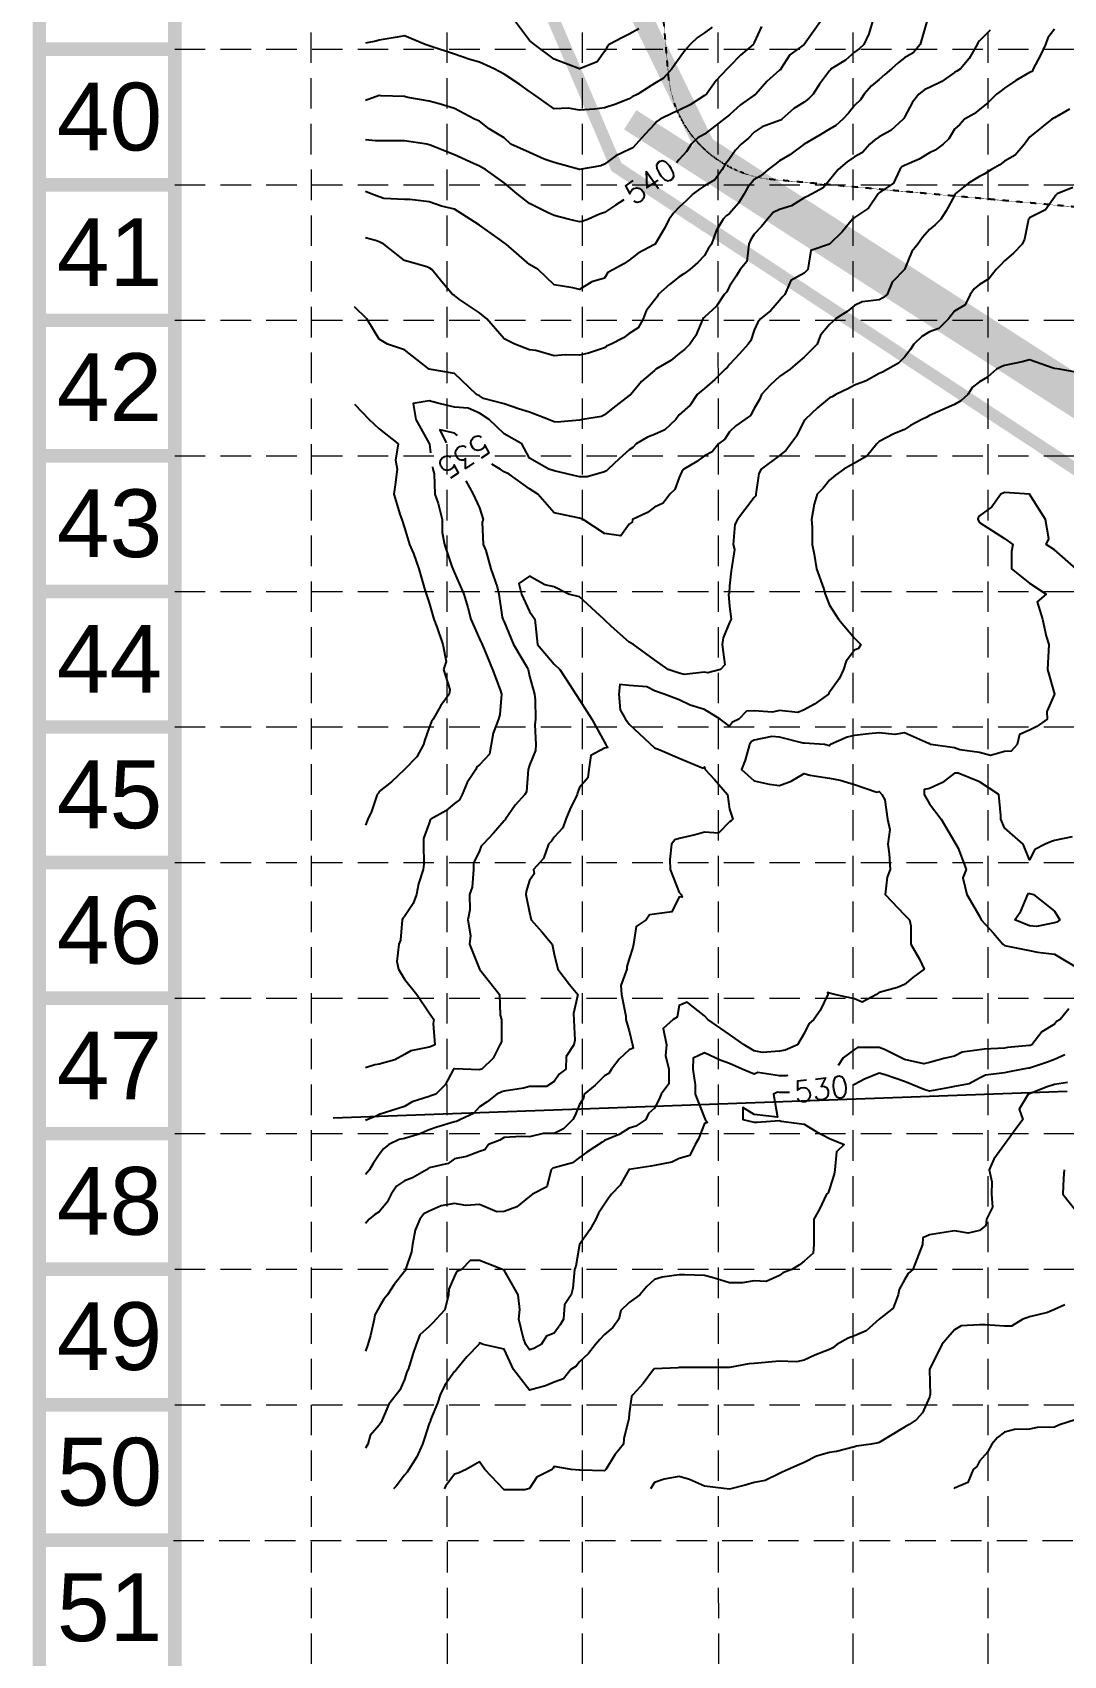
# Model space of a CAD drawing. Header units: inches. Extents: x 8135 to 11700, y -938 to 4760.
# Drawn here: x 8135 to 8812, y 147 to 1211 of the extents above; entities that cross this region are included whole.
import ezdxf
from ezdxf.enums import TextEntityAlignment as Align

# ---------------------------------------------------------------- set-up
doc = ezdxf.new("R2010")
doc.units = ezdxf.units.IN
doc.header["$MEASUREMENT"] = 0
for name, pattern in [('DASHED', [0.75, 0.5, -0.25]), ('DASHED2', [0.375, 0.25, -0.125]), ('DOT2', [0.125, 0, -0.125]), ('HIDDEN', [0.375, 0.25, -0.125]), ('HIDDEN2', [0.1875, 0.125, -0.0625])]:
    doc.linetypes.add(name, pattern=pattern)
for name, color, linetype in [('ADJ', 11, 'Continuous'), ('BASE', 7, 'Continuous'), ('EC', 35, 'DASHED'), ('EXCAVATION-LIMITS-W&M', 3, 'DOT2'), ('FINAL-REMEDIATION-2-27-07', 31, 'HIDDEN2'), ('GRID', 254, 'HIDDEN'), ('HATCH-1', 150, 'DASHED2'), ('LIMITS OF DISTURBANCE', 1, 'HIDDEN'), ('PRO-SILT FENCE', 8, 'DASHED2')]:
    doc.layers.add(name, color=color, linetype=linetype)
doc.styles.get("Standard").update_dxf_attribs({"font": 'ARIAL.TTF'})
doc.styles.add('Style-simple', font='simple.shx')

msp = doc.modelspace()

# ---------------------------------------------------------------- linework, layer by layer
at = {"layer": 'ADJ'}
msp.add_lwpolyline([(8332.6, 499.5), (8814.1, 517)], dxfattribs=at)
at = {"layer": 'BASE', "const_width": 8.89}
for points in [[(11695.6, -933.2), (11695.6, 4756), (8139.9, 4756), (8139.9, -933.2)], [(11606.7, -844.3), (11606.7, 4667.1), (8228.8, 4667.1), (8228.8, -844.3)]]:
    msp.add_lwpolyline(points, close=True, dxfattribs=at)
for points in [[(8228.8, 1200.3), (8139.9, 1200.3)], [(8228.8, 1111.4), (8139.9, 1111.4)], [(8228.8, 1022.5), (8139.9, 1022.5)], [(8228.8, 933.6), (8139.9, 933.6)], [(8228.8, 844.7), (8139.9, 844.7)], [(8228.8, 755.8), (8139.9, 755.8)], [(8228.8, 666.9), (8139.9, 666.9)], [(8228.8, 578), (8139.9, 578)], [(8228.8, 489.1), (8139.9, 489.1)], [(8228.8, 400.2), (8139.9, 400.2)], [(8228.8, 311.3), (8139.9, 311.3)], [(8228.8, 222.5), (8139.9, 222.5)]]:
    msp.add_lwpolyline(points, dxfattribs=at)
at = {"layer": 'EC', "color": 35, "linetype": 'Continuous'}
for p, q in [((8755, 1203.4, 537), (8749.8, 1194.1, 537)), ((8755.6, 1204.4, 537), (8755, 1203.4, 537)), ((8756.7, 1205.7, 537), (8755.6, 1204.4, 537)), ((8763.7, 1212.8, 537), (8756.7, 1205.7, 537)), ((8749.8, 1194.1, 537), (8744.1, 1187.4, 537)), ((8740.2, 1185, 537), (8731.9, 1179.2, 537)), ((8741.7, 1185.8, 537), (8740.2, 1185, 537)), ((8744.1, 1187.4, 537), (8741.7, 1185.8, 537)), ((8716.8, 1170.9, 537), (8712.6, 1165.6, 537)), ((8720.8, 1173.8, 537), (8716.8, 1170.9, 537)), ((8723.7, 1175.1, 537), (8720.8, 1173.8, 537)), ((8731.9, 1179.2, 537), (8723.7, 1175.1, 537)), ((8712.6, 1165.6, 537), (8707.4, 1155.8, 537)), ((8706.6, 1154.4, 537), (8698.4, 1146.9, 537)), ((8707, 1154.9, 537), (8706.6, 1154.4, 537)), ((8707.4, 1155.8, 537), (8707, 1154.9, 537)), ((8688, 1140.9, 537), (8684.6, 1137.9, 537)), ((8690.9, 1142.9, 537), (8688, 1140.9, 537)), ((8698.4, 1146.9, 537), (8690.9, 1142.9, 537)), ((8674.7, 1129.7, 537), (8669.7, 1126.4, 537)), ((8679.9, 1132.6, 537), (8674.7, 1129.7, 537)), ((8684.6, 1137.9, 537), (8679.9, 1132.6, 537)), ((8663.8, 1121.4, 537), (8658.2, 1114.4, 537)), ((8669.7, 1126.4, 537), (8663.8, 1121.4, 537)), ((8654, 1109.4, 537), (8646.8, 1105.4, 537)), ((8658.2, 1114.4, 537), (8654, 1109.4, 537)), ((8633.2, 1097.5, 537), (8625.4, 1095.2, 537)), ((8641.7, 1102.8, 537), (8633.2, 1097.5, 537)), ((8643.5, 1103.6, 537), (8641.7, 1102.8, 537)), ((8646.8, 1105.4, 537), (8643.5, 1103.6, 537)), ((8617.5, 1088.9, 537), (8613.7, 1084.1, 537)), ((8621.2, 1093.1, 537), (8617.5, 1088.9, 537)), ((8625.4, 1095.2, 537), (8621.2, 1093.1, 537)), ((8608.9, 1078.9, 537), (8606.3, 1075.1, 537)), ((8613.7, 1084.1, 537), (8608.9, 1078.9, 537)), ((8605.3, 1072.4, 537), (8604, 1061, 537)), ((8606.3, 1075.1, 537), (8605.3, 1072.4, 537)), ((8599.7, 1055.9, 537), (8597, 1051.5, 537)), ((8604, 1061, 537), (8599.7, 1055.9, 537)), ((8592.7, 1044.9, 537), (8590.9, 1041.2, 537)), ((8597, 1051.5, 537), (8592.7, 1044.9, 537)), ((8589.2, 1039.4, 537), (8584, 1031.8, 537)), ((8590.9, 1041.2, 537), (8589.2, 1039.4, 537)), ((8354.8, 1023.4, 537), (8346.7, 1031.4, 537)), ((8362.9, 1010.2, 537), (8354.8, 1023.4, 537)), ((8575.2, 1023.4, 537), (8570.5, 1012.6, 537)), ((8575.5, 1024.1, 537), (8575.2, 1023.4, 537)), ((8576.2, 1024.6, 537), (8575.5, 1024.1, 537)), ((8584, 1031.8, 537), (8576.2, 1024.6, 537)), ((8570.5, 1012.6, 537), (8566.6, 1006.9, 537)), ((8368.4, 1006.9, 537), (8362.9, 1010.2, 537)), ((8379.4, 1003.2, 537), (8368.4, 1006.9, 537)), ((8395.7, 990.4, 537), (8379.4, 1003.2, 537)), ((8559.7, 1000.7, 537), (8554.1, 996.1, 537)), ((8563.2, 1003.4, 537), (8559.7, 1000.7, 537)), ((8566.6, 1006.9, 537), (8563.2, 1003.4, 537)), ((8412.2, 987.5, 537), (8395.7, 990.4, 537)), ((8543.8, 990, 537), (8543.4, 989.5, 537)), ((8544.4, 990.4, 537), (8543.8, 990, 537)), ((8554.1, 996.1, 537), (8544.4, 990.4, 537)), ((8426.6, 973.9, 537), (8412.2, 987.5, 537)), ((8534.9, 982.4, 537), (8527.8, 973.9, 537)), ((8543.4, 989.5, 537), (8534.9, 982.4, 537)), ((8428.7, 973, 537), (8426.6, 973.9, 537)), ((8431.3, 971.2, 537), (8428.7, 973, 537)), ((8444.9, 967.7, 537), (8431.3, 971.2, 537)), ((8526.9, 973.1, 537), (8518, 966.5, 537)), ((8527.4, 973.4, 537), (8526.9, 973.1, 537)), ((8527.8, 973.9, 537), (8527.4, 973.4, 537)), ((8346.7, 967.6, 537), (8356.3, 957.4, 537)), ((8454.3, 964.5, 537), (8444.9, 967.7, 537)), ((8461.4, 962.3, 537), (8454.3, 964.5, 537)), ((8473.8, 957.4, 537), (8461.4, 962.3, 537)), ((8508.6, 959.5, 537), (8496.2, 957.4, 537)), ((8510.7, 960.5, 537), (8508.6, 959.5, 537)), ((8518, 966.5, 537), (8510.7, 960.5, 537)), ((8356.3, 957.4, 537), (8362.9, 951.4, 537)), ((8362.9, 951.4, 537), (8375.3, 941.4, 537)), ((8477.7, 956, 537), (8473.8, 957.4, 537)), ((8479.5, 955.6, 537), (8477.7, 956, 537)), ((8494.2, 957.1, 537), (8479.5, 955.6, 537)), ((8494.4, 957.1, 537), (8494.2, 957.1, 537)), ((8496.2, 957.4, 537), (8494.4, 957.1, 537)), ((8375.3, 941.4, 537), (8373.6, 930.7, 537)), ((8373.6, 930.7, 537), (8374.7, 924.9, 537)), ((8374.7, 924.9, 537), (8373.4, 914.5, 537)), ((8373.4, 914.5, 537), (8372.4, 908.4, 537)), ((8372.4, 908.4, 537), (8376.7, 894.7, 537)), ((8376.7, 894.7, 537), (8377.6, 891.9, 537)), ((8377.6, 891.9, 537), (8379.4, 886.4, 537)), ((8379.4, 886.4, 537), (8382.7, 875.4, 537)), ((8382.7, 875.4, 537), (8385.4, 869.5, 537)), ((8385.4, 869.5, 537), (8388.8, 859.4, 537)), ((8388.8, 859.4, 537), (8392.8, 845.8, 537)), ((8392.8, 845.8, 537), (8395.7, 837.1, 537)), ((8395.7, 837.1, 537), (8398.8, 826.4, 537)), ((8398.8, 826.4, 537), (8400.7, 821.4, 537)), ((8400.7, 821.4, 537), (8404.6, 809.9, 537)), ((8404.6, 809.9, 537), (8406.8, 798.8, 537)), ((8406.8, 798.8, 537), (8405, 793.4, 537)), ((8405, 793.4, 537), (8409.1, 780.4, 537)), ((8408.7, 777.4, 537), (8403.3, 769.8, 537)), ((8409.1, 780.4, 537), (8408.7, 777.4, 537)), ((8403.3, 769.8, 537), (8398.2, 760.9, 537)), ((8397.2, 759.4, 537), (8395.7, 755.4, 537)), ((8398.2, 760.9, 537), (8397.2, 759.4, 537)), ((8392.7, 747.4, 537), (8391.9, 744.4, 537)), ((8395.7, 755.4, 537), (8392.7, 747.4, 537)), ((8387.5, 736.2, 537), (8379.4, 727.9, 537)), ((8391.9, 744.4, 537), (8387.5, 736.2, 537)), ((8379.4, 727.9, 537), (8371, 719.8, 537)), ((8362.9, 713.4, 537), (8362.2, 712.2, 537)), ((8371, 719.8, 537), (8362.9, 713.4, 537)), ((8361.6, 711.4, 537), (8357.8, 700.4, 537)), ((8362.2, 712.2, 537), (8361.6, 711.4, 537)), ((8355.3, 695.4, 537), (8353.8, 691.4, 537)), ((8357.8, 700.4, 537), (8355.3, 695.4, 537))]:
    msp.add_line(p, q, dxfattribs=at)
at = {"layer": 'EC', "color": 35, "linetype": 'Continuous', "flags": 128}
for points, elevation in [([(8722.6, 1219.9), (8717.7, 1203.4), (8713.2, 1197.8), (8707.4, 1194.7), (8703.3, 1191.4), (8698.8, 1187.4), (8694.6, 1183.8), (8690.9, 1180.4), (8685.7, 1176.2), (8681, 1170.9), (8678.5, 1167), (8674.7, 1163.3), (8670.6, 1158.4), (8667, 1154.4), (8662.4, 1150.2), (8658.2, 1147.9), (8652, 1144.1), (8641.7, 1137.9), (8632.2, 1131), (8625.4, 1127), (8622.3, 1124.6), (8618, 1121.4), (8613.1, 1117.3), (8608.9, 1114.8), (8604.6, 1109.7), (8602.2, 1105.4), (8598.6, 1099.4), (8592.7, 1092.6), (8590.5, 1091.1), (8588.5, 1088.9), (8583.9, 1081.2), (8580.8, 1072.4), (8578.9, 1069.7), (8576.2, 1064.9), (8571.8, 1060.3), (8566.7, 1055.9), (8562.7, 1052.9), (8559.7, 1051), (8553.2, 1046), (8545.9, 1039.4), (8545.1, 1037.8), (8543.4, 1035.7), (8537.9, 1028.7), (8535.9, 1023.4), (8532.8, 1017.5), (8526.9, 1013.8), (8523, 1010.9), (8514.9, 1006.9), (8512, 1005.6), (8510.7, 1004.5), (8500.2, 1000.9), (8494.2, 999.6), (8484.8, 999.8), (8477.7, 999.1), (8465.5, 1002.8), (8461.4, 1003.2), (8451.8, 1006.9), (8444.9, 1010.3), (8433.5, 1023.4), (8428.7, 1027.4), (8415.5, 1036.2), (8412.2, 1038.7), (8411, 1039.4), (8403.9, 1047.7), (8397.4, 1055.9), (8395.7, 1057), (8394, 1057.6), (8379.4, 1061.8), (8365.9, 1072.4), (8362.9, 1073.9), (8360.5, 1074.9), (8353.8, 1076.6)], 538), ([(8686.9, 1219.9), (8684.1, 1210.3), (8680.8, 1203.4), (8677.6, 1200.5), (8674.7, 1198.3), (8668.7, 1193.2), (8659.4, 1187.4), (8658.8, 1186.8), (8658.2, 1186), (8651.7, 1177.3), (8647.4, 1170.9), (8644.7, 1167.9), (8641.7, 1165.6), (8634.8, 1161.4), (8627, 1154.4), (8626, 1153.8), (8625.4, 1153.5), (8614, 1149.3), (8608.9, 1145.9), (8605, 1141.9), (8600.2, 1137.9), (8596.5, 1134.1), (8592.7, 1128.3), (8589.6, 1124.5), (8587.9, 1121.4), (8583.1, 1114.7), (8576.2, 1110.6), (8573, 1108.5), (8568.7, 1105.4), (8564.2, 1100.9), (8559.7, 1096.6), (8555.8, 1092.8), (8553.1, 1088.9), (8549.8, 1082.4), (8543.8, 1072.4), (8543.6, 1072.2), (8543.4, 1072.1), (8532.8, 1066.5), (8526.9, 1061.9), (8523.4, 1059.5), (8516.5, 1055.9), (8512.8, 1053.8), (8510.7, 1050.2), (8502.4, 1047.7), (8494.2, 1042.6), (8489.8, 1043.8), (8477.7, 1045.8), (8467.2, 1055.9), (8461.4, 1059.1), (8446.1, 1072.4), (8444.9, 1073.2), (8442.2, 1075.2), (8428.7, 1084.9), (8422.6, 1088.9), (8412.2, 1095.3), (8403.7, 1097.4), (8395.7, 1100.2), (8383, 1101.7), (8379.4, 1101.8), (8365.9, 1102.4), (8362.9, 1103.4), (8357.5, 1105.4), (8353.8, 1106.9)], 539), ([(8613.7, 1215.1), (8608.9, 1204.6), (8608.6, 1203.8), (8608.1, 1203.4), (8599.9, 1196.3), (8592.7, 1188.9), (8591.9, 1188.2), (8591.2, 1187.4), (8583.8, 1179.7), (8577.5, 1170.9), (8576.2, 1169.9), (8566.9, 1163.7), (8559.7, 1160.3), (8555.6, 1158.5), (8547.2, 1154.4), (8545, 1152.9), (8543.4, 1151.2), (8537, 1144.3), (8529.3, 1135.6), (8526.9, 1134.5), (8518, 1130.4), (8510.7, 1124.8), (8508.2, 1123.9), (8494.2, 1121.4), (8477.7, 1125.9), (8471, 1128.2), (8461.4, 1132.6), (8449.2, 1137.9), (8444.9, 1142.2), (8434.9, 1148.1), (8428.7, 1153), (8425.4, 1154.4), (8412.2, 1161.4), (8402.2, 1164.4), (8395.7, 1166.2), (8381.6, 1168.7), (8379.4, 1169.2), (8364, 1169.8), (8362.9, 1169.9), (8353.8, 1166.6)], 541), ([(8581.2, 1214.8), (8576.2, 1211), (8571.6, 1208), (8566.9, 1203.4), (8563.5, 1199.7), (8559.7, 1194.1), (8556.7, 1190.3), (8554.8, 1187.4), (8549.3, 1181.4), (8543.4, 1177.9), (8539.2, 1175.1), (8532.4, 1170.9), (8528.7, 1169.1), (8526.9, 1167.8), (8517.4, 1164.1), (8510.7, 1161.9), (8504.1, 1161), (8494.2, 1160.2), (8487, 1161.6), (8477.7, 1161.2), (8464.1, 1170.9), (8461.4, 1172.6), (8455.2, 1177.1), (8444.9, 1184), (8438.2, 1187.4), (8428.7, 1191.8), (8422.4, 1193.5), (8412.2, 1197.1), (8397, 1202.1), (8395.7, 1202.6), (8393.1, 1203.4), (8379.4, 1209.1), (8374.6, 1208.2), (8362.9, 1206.2), (8360.7, 1205.6), (8353.8, 1204.2)], 542), ([(8533.2, 1213.6), (8526.9, 1210.2), (8522.4, 1208), (8513.6, 1203.4), (8512.3, 1201.8), (8510.7, 1198.8), (8505.8, 1192.1), (8494.2, 1187.4), (8477.7, 1193.8), (8464.8, 1203.4), (8461.4, 1206.1), (8450.9, 1219.9)], 543), ([(8653.3, 1219.9), (8641.7, 1203.4), (8632.2, 1196.7), (8626.3, 1187.4), (8626, 1186.8), (8625.4, 1186.5), (8617.2, 1179.2), (8609.8, 1170.9), (8609.4, 1170.4), (8608.9, 1170.2), (8599.8, 1163.7), (8592.7, 1157.2), (8576.2, 1144.5), (8571.9, 1142.2), (8567.4, 1137.9), (8564.4, 1133.2), (8559.7, 1127.9), (8557.8, 1125.7)], 540), ([(8805.7, 1213.4), (8801.4, 1207.7), (8799.9, 1203.4), (8796.6, 1196.3), (8791.9, 1187.4), (8791.1, 1185.7), (8789.4, 1185.1), (8780.5, 1179.8), (8772.9, 1174.8), (8770.8, 1173), (8767.8, 1170.9), (8762.2, 1165.3), (8756.7, 1160.8), (8753, 1158), (8746.8, 1154.4), (8743.6, 1151), (8740.2, 1147.8), (8736.5, 1141.5), (8732.7, 1137.9), (8727.5, 1134.1), (8723.7, 1132.4), (8717.1, 1128.1), (8707.4, 1124), (8705.7, 1123.2), (8704.3, 1121.4), (8700.1, 1112.5), (8690.9, 1106.1), (8690.5, 1105.8), (8690.2, 1105.4), (8683.8, 1096.1), (8674.7, 1090), (8674.1, 1089.5), (8673.4, 1088.9), (8666.5, 1080.5), (8658.2, 1072.4), (8645.9, 1068.2), (8643.9, 1055.9), (8642.9, 1054.7), (8641.7, 1053.4), (8632.8, 1048.5), (8629, 1039.4), (8627.1, 1037.7), (8625.4, 1035.4), (8619.7, 1029), (8613, 1023.4), (8611.1, 1021.2), (8608.9, 1016.1), (8606.6, 1009.3), (8604.9, 1006.9), (8599.1, 1000.4), (8592.7, 993.5), (8591.3, 991.8), (8589.8, 990.4), (8582.9, 983.7), (8576.2, 977.7), (8574.1, 976), (8571.5, 973.9), (8566.8, 966.8), (8559.7, 960.6), (8558.3, 958.8), (8557.4, 957.4), (8550.3, 950.6), (8543.4, 947.7), (8538.9, 945.8), (8531.4, 941.4), (8529.2, 939.1), (8526.9, 937.5), (8520.2, 931.7), (8513.1, 924.9), (8511.9, 923.7), (8510.7, 923.1), (8499.2, 919.9), (8494.2, 919.8), (8477.7, 923.8), (8474.1, 924.9), (8461.4, 932.1), (8456.5, 941.4), (8444.9, 948.1), (8434.9, 957.4), (8428.7, 961.6), (8421.2, 964.9), (8412.2, 965.5), (8401.4, 968.2), (8395.7, 969.7), (8385.2, 968), (8386.8, 957.4), (8395.7, 941.6), (8395.8, 941.4), (8395.9, 941.2), (8396.6, 935.6)], 536), ([(8815.6, 1161), (8805.7, 1155.2), (8805.1, 1155), (8804, 1154.4), (8789.4, 1142.7), (8786.2, 1137.9), (8780.1, 1130.8), (8772.9, 1126.8), (8769.9, 1124.4), (8764.5, 1121.4), (8759.7, 1118.4), (8756.7, 1116.8), (8749.3, 1112.5), (8740.7, 1105.4), (8740.5, 1105.1), (8740.2, 1104.3), (8734.8, 1094.3), (8731.3, 1088.9), (8727.6, 1085), (8723.7, 1082.1), (8719.2, 1076.9), (8716.2, 1072.4), (8712.2, 1067.6), (8707.4, 1055.9), (8699.4, 1047.4), (8696, 1039.4), (8693.2, 1037.2), (8690.9, 1036), (8679.6, 1034.6), (8674.7, 1032.2), (8669.8, 1028.2), (8662.1, 1023.4), (8660.1, 1021.4), (8658.2, 1019.7), (8652.3, 1012.8), (8650.2, 1006.9), (8641.7, 998.4), (8637.4, 994.8), (8632.5, 990.4), (8628.2, 987.6), (8625.4, 985.6), (8619.3, 980), (8613.7, 973.9), (8612.4, 970.5), (8608.9, 964.6), (8606.3, 960.1), (8602.7, 957.4), (8596.8, 953.3), (8592.7, 949.4), (8589.5, 944.5), (8585.3, 941.4), (8581.3, 936.3), (8576.2, 933.6), (8571.1, 930), (8562.7, 924.9), (8561.3, 923.3), (8559.7, 919.4), (8556.7, 911.5), (8553.4, 908.4), (8549.2, 902.5), (8543.4, 899.9), (8538.8, 896.5), (8528.9, 891.9), (8528.7, 890.2), (8526.9, 888.9), (8521.3, 881.1), (8510.7, 882.6), (8496.6, 891.9), (8494.2, 892.7), (8493.2, 892.9), (8477.7, 896.2), (8467, 908.4), (8461.4, 912), (8448.2, 921.6), (8444.9, 923.1), (8442.1, 924.9), (8436.7, 928.2)], 535), ([(8523.4, 1101.5), (8517.8, 1098.1), (8510.7, 1093.2), (8507.4, 1092.2), (8500.1, 1088.9), (8495.9, 1087.2), (8494.2, 1087.1), (8486.7, 1088.9), (8477.7, 1091.2), (8473.6, 1093), (8461.4, 1099.2), (8453.4, 1105.4), (8444.9, 1112.6), (8432.5, 1121.4), (8428.7, 1123.6), (8424.8, 1125.3), (8412.2, 1131.1), (8396.2, 1137.4), (8395.7, 1137.5), (8394, 1137.9), (8379.4, 1140.1), (8377.1, 1140.2), (8362.9, 1140.2), (8360.5, 1140.3), (8353.8, 1140.8)], 540), ([(8817.8, 1109.6), (8807.5, 1105.4), (8806.6, 1104.5), (8805.7, 1103.2), (8799.8, 1094.9), (8789.4, 1089.6), (8789.1, 1089.3), (8788.8, 1088.9), (8786.2, 1075.6), (8784.5, 1072.4), (8778.8, 1066.5), (8772.9, 1061.4), (8770.3, 1058.6), (8767.5, 1055.9), (8762.8, 1049.7), (8756.7, 1045.9), (8753, 1043.1), (8750.5, 1039.4), (8747.2, 1032.6), (8740.2, 1028.5), (8736.3, 1023.4), (8729.9, 1017.2), (8723.7, 1015), (8718.8, 1011.9), (8713.5, 1006.9), (8711.1, 1003.2), (8707.4, 998.3), (8703.5, 994.4), (8696.4, 990.4), (8692.9, 988.5), (8690.9, 987.7), (8682.2, 982.7), (8674.7, 979.9), (8670.7, 977.8), (8662.3, 973.9), (8659.9, 972.2), (8658.2, 971.7), (8650.4, 965.2), (8642.2, 957.4), (8642, 957.1), (8641.7, 956.8), (8636.5, 946.5), (8632.8, 941.4), (8629.6, 937.2), (8625.4, 933.9), (8613.4, 924.9), (8611.8, 922), (8610, 908.4), (8610, 907.4), (8608.9, 906.2), (8602.6, 898.3), (8597.9, 891.9), (8596.1, 888.5), (8595.1, 875.4), (8595.9, 872.2), (8593.9, 859.4), (8593.8, 858.2), (8592.7, 848.4), (8592.3, 843.3), (8591.9, 842.9), (8592.7, 834.7), (8593.7, 826.4), (8592.7, 824.3), (8588.4, 814.2), (8587.9, 809.9), (8589.5, 796.6), (8586.7, 793.4), (8578.4, 791.3), (8576.2, 791.7), (8562.8, 790.3), (8559.7, 791), (8552.3, 793.4), (8543.4, 799.9), (8529.6, 809.9), (8526.9, 811.5), (8515.3, 821.7), (8510.7, 826), (8510.1, 826.4), (8494.2, 841.1), (8487, 842.9), (8477.7, 847.7), (8471.6, 849.1), (8461.4, 854.8), (8454.5, 849.8), (8456.2, 842.9), (8461.4, 831.6), (8465, 826.4), (8466.6, 809.9), (8477.7, 796.9), (8481.3, 793.4), (8488, 783.4), (8491.9, 777.4), (8494.2, 773.6), (8502.3, 760.9), (8510.7, 745.9), (8511.6, 744.4), (8512.8, 742.3), (8510.7, 741.9), (8501.6, 737), (8500.3, 727.9), (8499.7, 722.4), (8494.2, 716.1), (8493, 712.5), (8492.6, 711.4), (8487.8, 701.6), (8485.2, 695.4), (8483.4, 689.7), (8477.7, 683.6), (8475.8, 680.9), (8474, 678.9), (8470.6, 669.6), (8464, 662.4), (8464.4, 659.4), (8461.4, 655.1), (8459.3, 648), (8459, 645.9), (8461.4, 634.1), (8462.6, 629.4), (8469.5, 621.4), (8476.3, 613.4), (8477.7, 606.8), (8480, 596.9), (8487.6, 587), (8493.1, 580.4), (8490.2, 567.9), (8491.1, 550.5), (8490.6, 547.4), (8485.6, 539.7), (8485.3, 531.4), (8481, 528.1), (8477.7, 523.3), (8472.7, 520), (8461.4, 520.1), (8457.5, 518.9), (8444.9, 516.9), (8443.3, 516.5), (8440.1, 514.9), (8433.6, 509.9), (8428.7, 506.7), (8424.7, 502.3), (8416.1, 498.4), (8413.5, 497.1), (8412.2, 496.9), (8400.7, 493.4), (8395.7, 491.6), (8389, 488.7), (8379.4, 486), (8376, 485.3), (8369.2, 481.9), (8365.7, 479.2), (8362.9, 475.5), (8358.8, 469.6), (8356.4, 465.4), (8353.8, 462.4)], 534), ([(8822.2, 988), (8809, 990.4), (8805.7, 990.9), (8805, 991.1), (8789.4, 996.5), (8784.6, 995.2), (8772.9, 992.9), (8771.2, 992.2), (8767.8, 990.4), (8761.8, 985.2), (8756.7, 982.2), (8752, 978.6), (8749, 973.9), (8744.4, 969.6), (8740.2, 967.2), (8723.7, 960.1), (8722.1, 959), (8718.8, 957.4), (8711.4, 953.5), (8707.4, 950.8), (8700.5, 948.1), (8690.9, 943), (8689.2, 941.4), (8682.6, 933.3), (8674.7, 928.8), (8672.1, 927.4), (8667.7, 924.9), (8662.1, 921), (8658.2, 917.7), (8654, 912.5), (8650.2, 908.4), (8648.2, 901.9), (8646.3, 891.9), (8646.8, 886.8), (8646.8, 875.4), (8648.1, 869.1), (8649.6, 859.4), (8654.3, 846.8), (8655.4, 842.9), (8658.2, 835.6), (8664.1, 826.4), (8674.7, 814), (8678.7, 809.9), (8677.2, 807.3), (8674.7, 806.1), (8669.2, 798.9), (8667.5, 793.4), (8664.5, 787.3), (8658.2, 778.6), (8657.7, 777.9), (8657.5, 777.4), (8648.3, 770.8), (8641.7, 767), (8637.4, 765.3), (8625.4, 766.5), (8620.8, 765.6), (8608.9, 766.3), (8603.8, 766.1), (8598.8, 760.9), (8594.5, 759), (8592.7, 756.3), (8586.6, 760.9), (8576.2, 767.3), (8566.8, 770.2), (8559.7, 773.7), (8549.8, 777.4), (8543.4, 779.6), (8538.4, 782.2), (8526.9, 783), (8520.6, 783.7), (8520.1, 777.4), (8520.9, 767), (8524.3, 760.9), (8526.9, 757.6), (8543.4, 742.1), (8547, 740.8), (8559.7, 735.3), (8575.4, 728.7), (8576.2, 729.6), (8576.7, 727.9), (8582.8, 721.3), (8591.4, 711.4), (8592.7, 701.8), (8594.8, 695.4), (8593.8, 694.2), (8592.7, 693.6), (8585.3, 686.2), (8576.2, 686.7), (8570, 685.1), (8559.7, 682.7), (8556.8, 681.8), (8554.5, 678.9), (8553.4, 668.8), (8553.8, 662.4), (8559.7, 647.2), (8561, 645.9), (8561.5, 644.1), (8559.7, 644.5), (8554.7, 634.5), (8543.4, 633), (8540.1, 632.7), (8537.9, 629.4), (8531.5, 624.9), (8529.6, 613.4), (8529.2, 611.1), (8526.9, 603.8), (8525.3, 598.6), (8525.2, 596.9), (8521.3, 586.2), (8521.7, 580.4), (8524.6, 566.2), (8524.7, 563.9), (8526.9, 556.6), (8528.9, 547.4), (8529.4, 545.1), (8526.9, 544.1), (8520.3, 538), (8515.2, 531.4), (8513.5, 528.5), (8510.7, 527.1), (8504.6, 520.9), (8497.3, 514.9), (8496.8, 512.3), (8494.2, 508.3), (8491.5, 501.1), (8489.9, 498.4), (8483.8, 492.2), (8477.7, 489.1), (8470.5, 489.2), (8461.4, 487), (8456.1, 487.2), (8444.9, 486.6), (8442, 484.8), (8434.5, 481.9), (8432.1, 478.5), (8428.7, 477.4), (8420.1, 474), (8412.2, 472.6), (8408.1, 469.5), (8395.7, 466.6), (8394.9, 466.2), (8393.8, 465.4), (8384.7, 460.2), (8379.4, 458.2), (8374.1, 454.6), (8370.6, 449.4), (8368.1, 444.2), (8362.9, 437.9), (8359.9, 436), (8356.2, 432.9), (8353.8, 430.2)], 533), ([(8414.2, 947), (8412.2, 948.5), (8402.7, 950.6), (8406.7, 942.2)], 535), ([(8397.8, 926.5), (8398, 924.9), (8398.9, 921.7), (8399.3, 908.4), (8401.6, 902.4), (8404.1, 891.9), (8404.2, 883.4), (8405.6, 875.4), (8410.5, 861), (8411.2, 859.4), (8412.2, 856.8), (8418.4, 842.9), (8420.9, 834.2), (8422.9, 826.4), (8428.7, 813.6), (8430.4, 809.9), (8431.7, 806.9), (8437.1, 793.4), (8442.1, 780.2), (8443.1, 777.4), (8442, 763.9), (8441.2, 760.9), (8437.7, 751.8), (8436.4, 744.4), (8435.1, 737.9), (8428.7, 731), (8427, 729.6), (8426.2, 727.9), (8420.6, 719.4), (8417.3, 711.4), (8415.6, 708.1), (8412.2, 705.6), (8406.5, 700.9), (8396.7, 695.4), (8396.2, 694.8), (8395.7, 692.7), (8392, 682.7), (8391.9, 678.9), (8392.2, 665.9), (8391.8, 662.4), (8388.7, 653), (8387.4, 645.9), (8385.1, 640.1), (8379.4, 631.5), (8378.4, 630.5), (8378, 629.4), (8376.9, 615.9), (8375.8, 613.4), (8374.5, 601.9), (8375.5, 596.9), (8379.4, 590.5), (8387.5, 580.4), (8395.7, 568.3), (8398.6, 563.9), (8398.3, 561.3), (8399.4, 547.4), (8396.9, 546.2), (8395.7, 545.8), (8383.5, 543.4), (8379.4, 541), (8373.2, 537.5), (8362.9, 534.7), (8360.1, 534.2), (8353.8, 532.3)], 536), ([(8419.7, 917.2), (8424.5, 908.4), (8428.7, 899.5), (8431.1, 891.9), (8430.5, 890.1), (8431, 875.4), (8432.7, 871.5), (8436, 859.4), (8440.3, 847.6), (8441.4, 842.9), (8443.6, 827.8), (8443.9, 826.4), (8444.9, 824.7), (8450.9, 809.9), (8460, 794.8), (8460.5, 793.4), (8461.4, 789.1), (8464.7, 777.4), (8465.1, 773.7), (8465.3, 760.9), (8465, 757.3), (8465.6, 744.4), (8465.4, 740.4), (8461.4, 730.7), (8460.7, 728.6), (8460.6, 727.9), (8459.5, 713.3), (8458.3, 711.4), (8452, 704.6), (8445.7, 695.4), (8445.4, 695), (8444.9, 694.3), (8437.8, 686.1), (8431.1, 678.9), (8429.8, 677.7), (8428.7, 674.6), (8424.7, 666.4), (8424.8, 662.4), (8423.9, 650.7), (8422, 645.9), (8422.2, 635.9), (8420.9, 629.4), (8422.8, 619.1), (8422, 613.4), (8428.7, 596.9), (8441.8, 580.4), (8442.1, 566.7), (8443, 563.9), (8443, 549.4), (8441.9, 547.4), (8437.7, 538.6), (8430.1, 531.4), (8429, 531.1), (8428.7, 531), (8417.7, 531.4), (8412.2, 531.6), (8412, 531.6), (8411.6, 531.4), (8406.1, 521), (8400, 514.9), (8396.7, 513.9), (8395.7, 513.5), (8384.4, 509.9), (8379.4, 506.9), (8362.9, 501.7), (8360.8, 500.5), (8355.4, 498.4), (8353.8, 497.8)], 535), ([(8820.1, 859.4), (8805.7, 871.9), (8800.3, 875.4), (8802.1, 879.1), (8799.8, 891.9), (8789.4, 908.4), (8772.9, 909.6), (8770.6, 908.4), (8764.8, 900.2), (8756.7, 894.3), (8755.7, 892.9), (8755.6, 891.9), (8756.7, 889.8), (8772.9, 879.5), (8778.4, 875.4), (8777.6, 870.8), (8777.6, 859.4), (8789.4, 850.2), (8800.3, 842.9), (8794.4, 837.8), (8798, 826.4), (8800.3, 815.4), (8802, 809.9), (8801.2, 793.4), (8805.7, 777.4), (8800.7, 766), (8801, 760.9), (8794.2, 756.1), (8789.4, 753.7), (8782.9, 750.9), (8781.2, 744.4), (8777.4, 739.9), (8772.9, 739.8), (8763.9, 737.1), (8756.7, 739), (8743.7, 740.9), (8740.2, 742.1), (8724.7, 744.4), (8723.7, 744.9), (8723.2, 744.9), (8707.4, 752), (8701.1, 750.8), (8690.9, 751.9), (8684.1, 751.3), (8674.7, 750.1), (8669.9, 749.2), (8658.8, 744.4), (8658.6, 744), (8658.2, 743.5), (8654.9, 744.4), (8641.7, 745.1), (8640.9, 745.2), (8625.4, 749.2), (8620.4, 749.5), (8608.9, 747.2), (8607, 746.3), (8605.7, 744.4), (8602.9, 734), (8600.6, 727.9), (8608.9, 720.5), (8618.7, 718.2), (8625.4, 717.4), (8633, 720.2), (8641.7, 725.2), (8645.4, 724.2), (8658.2, 722.2), (8665.2, 720.8), (8674.7, 718.1), (8689.3, 713.1), (8690.9, 713.4), (8692.6, 711.4), (8694.4, 708), (8696.2, 695.4), (8697.7, 688.6), (8696.4, 678.9), (8697.3, 672.6), (8698, 662.4), (8696.1, 657.2), (8694.8, 645.9), (8707.4, 632.5), (8710.7, 629.4), (8711.5, 625.4), (8711.5, 613.4), (8717.2, 603.5), (8720.4, 596.9), (8712.8, 591.4), (8707.4, 586.8), (8702.8, 585), (8690.9, 581.6), (8690.1, 581.3), (8689.1, 580.4), (8679.7, 575.3), (8674.7, 577.4), (8661.5, 580.4), (8658.2, 581.3), (8657, 581.6), (8657.1, 580.4), (8652.2, 569.9), (8648, 563.9), (8644.6, 561), (8641.7, 554.7), (8637.3, 547.4), (8629.1, 543.8), (8625.4, 543.2), (8614.2, 542.3), (8608.9, 543.3), (8602.2, 547.4), (8592.7, 554.2), (8578.4, 563.9), (8576.2, 566.3), (8564.8, 575.3), (8559.7, 573.1), (8558.2, 565.4), (8555.6, 563.9), (8549.2, 558), (8551.2, 547.4), (8550.7, 540.3), (8552.8, 531.4), (8552.9, 521.8), (8547.8, 514.9), (8546.6, 511.7), (8543.4, 505.8), (8539.6, 502.2), (8537.7, 498.4), (8531.2, 494.1), (8526.9, 492.7), (8520.3, 488.6), (8510.7, 484.6), (8509.1, 483.5), (8499.1, 477), (8494.2, 473.4), (8489.6, 470), (8477.7, 466.6), (8476.7, 466.4), (8475.6, 465.4), (8472.9, 454.1), (8463.5, 449.4), (8462.3, 448.6), (8461.4, 447.9), (8453.2, 441.2), (8444.9, 438), (8440, 437.9), (8428.7, 442.6), (8419.7, 441.9), (8412.2, 443.3), (8403.4, 441.7), (8395.7, 438.3), (8392.1, 436.6), (8389.6, 432.9), (8386.4, 425.8), (8384.8, 416.4), (8384.1, 411.6), (8380.1, 399.9), (8380, 399.3), (8379.4, 398.6), (8372.7, 390.1), (8368.4, 383.4), (8365.8, 380.6), (8362.9, 375.4), (8360, 370.3), (8359.6, 367.4), (8357.2, 356.7), (8355.5, 350.9), (8353.8, 346.4)], 532), ([(8817.4, 683.7), (8805.7, 681.4), (8803.9, 680.7), (8799.6, 678.9), (8792.8, 675.5), (8789.4, 668.6), (8785.3, 678.9), (8772.9, 689.7), (8770.5, 695.4), (8770.5, 697.8), (8769.3, 711.4), (8756.7, 719.8), (8742.7, 725.4), (8740.2, 725.5), (8732.3, 719.3), (8723.7, 715.4), (8720.3, 714.8), (8720.4, 711.4), (8723.7, 705.3), (8731.5, 695.4), (8740.2, 680.5), (8742.6, 676.4), (8747.9, 662.4), (8745.7, 656.9), (8748.3, 645.9), (8756.7, 631.8), (8757.6, 629.4), (8765.7, 620.5), (8772, 613.4), (8772.9, 612.5), (8774, 612.3), (8789.4, 609.2), (8794.6, 608.2), (8805.7, 606.9), (8821.6, 597.5)], 531), ([(8815.1, 571), (8809.5, 563.9), (8807, 562.6), (8805.7, 560.8), (8797.4, 555.8), (8790.9, 547.4), (8789.9, 547), (8789.4, 546.8), (8774.9, 545.5), (8772.9, 545.2), (8759.6, 544.5), (8756.7, 544.1), (8745.3, 542.5), (8740.2, 539.9), (8733.1, 538.3), (8723.7, 535.7), (8720.1, 534.9), (8707.4, 537.8), (8694.3, 544.2), (8690.9, 545.5), (8676.6, 545.5), (8674.7, 544.3), (8667.2, 538.7), (8664, 533.7)], 531), ([(8630.8, 527.2), (8629.7, 527.1), (8625.4, 527.1), (8611.1, 529.2), (8608.9, 528.1), (8601, 531.4), (8592.7, 535.2), (8586.6, 537.3), (8576.2, 542), (8568.7, 538.6), (8568.5, 531.4), (8570, 521.1), (8570.1, 514.9), (8576.2, 499.5), (8576.7, 498.4), (8578.2, 496.4), (8576.2, 495.8), (8572.4, 485.7), (8570, 481.9), (8566.7, 474.8), (8559.7, 472.8), (8554.8, 470.3), (8543.4, 468.3), (8541.1, 467.7), (8526.9, 465.6), (8526.7, 465.6), (8526.5, 465.4), (8520.9, 455.3), (8515.3, 449.4), (8513.2, 446.8), (8510.7, 442.8), (8506.6, 437), (8505, 432.9), (8501.1, 426), (8494.2, 416.4), (8491.9, 402.2), (8490.9, 399.9), (8489.8, 387.8), (8488.7, 383.4), (8484.5, 376.8), (8483.8, 367.4), (8481.5, 363.6), (8477.7, 358.3), (8472.5, 356.2), (8469.1, 350.9), (8464.2, 348.1), (8461.4, 347.3), (8459, 350.9), (8457.6, 354.7), (8454.5, 367.4), (8455, 373.7), (8454, 383.4), (8444.9, 399.6), (8443.8, 399.9), (8428.7, 406), (8422.5, 406), (8416.8, 399.9), (8413.5, 398.5), (8412.2, 395.6), (8408.6, 387), (8408.3, 383.4), (8405.9, 373.5), (8400.3, 367.4), (8398, 365.1), (8395.7, 362.6), (8389.5, 357.2), (8387.2, 350.9), (8385.1, 345.2), (8381.8, 334.4), (8381, 332.8), (8379.4, 327.8), (8376.4, 320.9), (8373.9, 317.9), (8369.2, 311.6), (8364.8, 301.4), (8364.3, 300.1), (8362.9, 297.8), (8357, 291.2), (8355.5, 285.4), (8353.8, 282.9)], 531), ([(8812.5, 540.8), (8805.7, 537.7), (8801.2, 535.9), (8789.4, 532.1), (8788.7, 532.1), (8785.1, 531.4), (8774.9, 529.4), (8772.9, 529), (8760.6, 527.5), (8756.7, 525.4), (8749.8, 521.8), (8740.2, 520.1), (8735.9, 519.2), (8723.7, 517), (8720.8, 517.8), (8707.4, 523.2), (8694.7, 527.7), (8690.9, 528.7), (8681.1, 524.9), (8674.7, 521.4), (8673.8, 520.8)], 530), ([(8814.4, 522.7), (8805.7, 521.4), (8800.9, 519.7), (8789.4, 515.1), (8789.3, 515.1), (8788.5, 514.9), (8782.6, 505.2), (8785.1, 498.4), (8779.9, 491.5), (8772.9, 481.9), (8766.1, 472.4), (8763, 465.4), (8764.8, 457.4), (8764.4, 449.4), (8765.2, 440.8), (8761.3, 432.9), (8760.7, 428.8), (8756.7, 425.6), (8749.2, 423.9), (8740.2, 425.3), (8723.7, 422.8), (8719.4, 420.8), (8719.2, 416.4), (8712.8, 399.9), (8709.9, 397.4), (8707.4, 393.3), (8703.9, 386.9), (8703.3, 383.4), (8700, 374.6), (8690.9, 367.4), (8682.2, 359.8), (8674.7, 356.4), (8670.5, 355), (8663, 350.9), (8660.4, 348.7), (8658.2, 347.6), (8648.7, 343.8), (8641.7, 340.6), (8636.6, 339.5), (8625.4, 339.9), (8608.9, 338.3), (8605.3, 338.1), (8592.7, 335.7), (8591.2, 335.8), (8576.2, 335.8), (8574.9, 335.7), (8559.7, 335.7), (8558.7, 335.4), (8543.4, 334.9), (8543.1, 334.7), (8542.7, 334.4), (8536, 325.3), (8529.3, 317.9), (8528.3, 316.5), (8526.9, 305.5), (8526.5, 301.8), (8526.4, 301.4), (8523.3, 289), (8523.1, 285.4), (8517.5, 278.5), (8511.5, 268.9), (8511.1, 268.5), (8510.7, 268), (8494.7, 268.4), (8494.2, 268.5), (8488.7, 268.9), (8477.7, 270.9), (8477, 269.6), (8476.3, 268.9), (8466.3, 263.9), (8461.4, 256.4), (8458.3, 255.5), (8444.9, 255.5), (8432.1, 268.9), (8428.7, 273.8), (8425.5, 272.1), (8419.9, 268.9), (8414.6, 266.5), (8412.2, 265.8), (8406.5, 258.1), (8405.4, 256.2)], 529), ([(8632, 516), (8625.4, 516), (8624.1, 516.2), (8621.5, 514.9), (8624, 499.8), (8608.9, 501.7), (8601.3, 506.2), (8601.3, 498.4), (8608.9, 496.7), (8610.7, 496.6), (8625.4, 497.7), (8626.6, 497.2), (8641.7, 495.3), (8649.5, 490.6), (8658.2, 486), (8667.9, 481.9), (8662.9, 477.2), (8661.8, 465.4), (8661.2, 462.5), (8658.2, 453), (8657.3, 450.3), (8656.2, 449.4), (8651.6, 439.5), (8647.9, 432.9), (8647.9, 416.4), (8647.5, 410.6), (8641.7, 405.4), (8638.6, 403), (8633.5, 399.9), (8627.5, 397.8), (8625.4, 396.1), (8616.7, 392.1), (8608.9, 392.5), (8601.2, 391.3), (8592.7, 391.3), (8581.3, 394.8), (8576.2, 396), (8563, 396.6), (8559.7, 396.6), (8548.4, 394.9), (8543.4, 393.5), (8538.2, 388.6), (8533.9, 383.4), (8529.8, 380.6), (8526.9, 378.3), (8521.3, 373), (8520, 367.4), (8516.1, 361.9), (8510.7, 357.4), (8507.5, 354.1), (8504.8, 350.9), (8500.2, 344.9), (8494.2, 339.5), (8492.1, 336.5), (8488.5, 334.4), (8483.7, 328.4), (8477.7, 326.2), (8472, 323.7), (8461.4, 320.8), (8451, 334.4), (8444.9, 347.7), (8431, 350.9), (8428.7, 351.9), (8428.4, 351.1), (8428.2, 350.9), (8420.3, 342.8), (8413.5, 334.4), (8412.9, 333.6), (8412.2, 333), (8405.8, 324.2), (8402.9, 317.9), (8401.2, 312.4), (8396.6, 301.4), (8396.4, 300.7), (8395.7, 298.9), (8392.3, 288.7), (8391.3, 285.4), (8387.5, 277.2), (8382.2, 268.9), (8381.2, 267.1), (8379.4, 265.1), (8373.9, 258), (8372.3, 256.2)], 530), ([(8812.1, 465.4), (8811.7, 459.6), (8811.3, 449.4), (8822.2, 435.6)], 528), ([(8812.5, 376.8), (8805.7, 373.8), (8801.3, 371.7), (8789.4, 368.9), (8788.2, 368.6), (8785, 367.4), (8777.5, 362.9), (8772.9, 362.8), (8760.3, 363.7), (8756.7, 363.6), (8744.6, 363), (8740.2, 360.5), (8735.8, 355.3), (8731.9, 350.9), (8723.7, 334.4), (8724.3, 317.9), (8724.1, 317.5), (8723.7, 316.3), (8719.2, 305.9), (8715.1, 301.4), (8710.4, 298.4), (8707.4, 296.7), (8690.9, 286.6), (8690.1, 286.3), (8685.5, 285.4), (8676, 284.1), (8674.7, 283.6), (8662.8, 280.7), (8658.2, 279.9), (8649.6, 277.5), (8641.7, 273.4), (8638.6, 272), (8631.2, 268.9), (8627.2, 267.1), (8625.4, 266.2), (8616.1, 261.7), (8608.9, 260.4), (8602.9, 258.6), (8592.7, 256), (8588.8, 256.3), (8576.2, 258), (8566.3, 262.3), (8559.7, 264.2), (8549.8, 262.5), (8543.4, 260.4), (8540.7, 256.2)], 528), ([(8819.4, 301.4), (8809, 298.1), (8805.7, 296.7), (8794.5, 296.4), (8789.4, 295.3), (8779.5, 295), (8772.9, 293.4), (8768.4, 289.9), (8764.8, 285.4), (8761.8, 280.2), (8756.7, 274.4), (8754.8, 270.8), (8752.5, 268.9), (8748.9, 260.2), (8740.2, 256.5), (8739.7, 256.2)], 527)]:
    msp.add_lwpolyline(points, dxfattribs=dict(at, elevation=elevation))
at = {"layer": 'EC', "color": 35, "linetype": 'Continuous', "elevation": 530, "flags": 128}
msp.add_lwpolyline([(8788.7, 646.7), (8789.4, 646.6), (8792, 645.9), (8805.7, 635.1), (8809.3, 629.4), (8807.3, 627.8), (8805.7, 627.3), (8793.9, 625), (8789.4, 625.4), (8779.7, 629.4), (8783.8, 635), (8788.2, 645.9)], close=True, dxfattribs=at)
at = {"layer": 'EXCAVATION-LIMITS-W&M', "flags": 128}
msp.add_lwpolyline([(9041.3, 1759.1), (9109.5, 1482.1, 0.512452), (9260.1, 1421.5), (9656.1, 1672.4), (9998.4, 1798.9), (10191.9, 1827.1), (10452.4, 1948.7), (11093.3, 2446.1), (11191.2, 2162.5), (9973.6, 1130.5), (9545.9, 1031), (8620.6, 1114.8, -0.363359), (8552.6, 1183.1), (8481.2, 2008), (8481.8, 2302.1), (8479.1, 2341.6), (8500.6, 2941.2), (8907.9, 3139.2), (8912, 3253.8), (9234.3, 3057.7), (9245.9, 3030.3), (9277.4, 2993.8), (9308.4, 2975.2), (9434.3, 2920.7), (9366.5, 2702), (9095.1, 2301.5), (9081.8, 2123.2), (9040.3, 1945)], format="xyb", close=True, dxfattribs=at)
at = {"layer": 'FINAL-REMEDIATION-2-27-07', "const_width": 10}
msp.add_lwpolyline([(8408.1, 1478.2), (8575, 1135.4), (8959.7, 888.2), (9550.3, 1027.4), (9974.2, 1119.8), (10863, 1499.2)], dxfattribs=at)
at = {"layer": 'GRID', "color": 252, "linetype": 'HIDDEN', "lineweight": 0, "ltscale": 80}
for p, q in [((8318.5, -488.7), (8318, 4663.8)), ((8407.7, -488.7), (8406.6, 4663.7)), ((8496.4, -488.7), (8495.5, 4663.5)), ((8585.7, -488.7), (8584.3, 4663.3)), ((8673.8, -488.7), (8673.4, 4664)), ((8762.2, -488.7), (8762.4, 4663.9)), ((8228.8, 1200.3), (11606.7, 1200.3)), ((8228.8, 1111.4), (11606.7, 1111.4)), ((8228.8, 1022.5), (11606.7, 1022.5)), ((8228.8, 933.6), (11606.7, 933.6)), ((8228.8, 844.7), (11606.7, 844.7)), ((8228.8, 755.8), (11606.7, 755.8)), ((8228.8, 666.9), (11606.7, 666.9)), ((8228.8, 578), (11606.7, 578)), ((8228.8, 489.1), (11606.7, 489.1)), ((8228.8, 400.2), (11606.7, 400.2)), ((8228.8, 311.3), (11606.7, 311.3)), ((8227.9, 222.2), (11605.8, 222.2))]:
    msp.add_line(p, q, dxfattribs=at)
at = {"layer": 'HATCH-1', "const_width": 7, "flags": 128}
msp.add_lwpolyline([(8873.4, 2314.6), (8573.7, 2335.3), (8512.7, 1467.9), (8428.5, 1447.8), (8578.9, 1138.8), (8825.7, 980.2)], close=True, dxfattribs=at)
at = {"layer": 'LIMITS OF DISTURBANCE', "color": 1, "ltscale": 150, "const_width": 8}
msp.add_lwpolyline([(8372.3, 1464.9), (8518.5, 1123), (8946, 841.7), (9001.5, 855.6), (9023.6, 858.3), (9042.9, 863.9), (9062.2, 869.4), (9081.5, 869.4), (9095.3, 874.9), (9991.7, 1081.7), (10011, 1087.2), (10027.6, 1095.5), (10890.9, 1451.1)], dxfattribs=at)
at = {"layer": 'PRO-SILT FENCE', "color": 200, "const_width": 15}
msp.add_lwpolyline([(8527.5, 1154), (8569.6, 1127), (8957.8, 877.6), (9977.3, 1110.2), (10869.4, 1491), (11341.2, 2117.9), (11341.2, 2171.2)], dxfattribs=at)

# ---------------------------------------------------------------- texts
at = {"layer": 'BASE'}
for s, p in [('40', (8186, 1156.1)), ('41', (8186, 1067.2)), ('42', (8185.9, 978.7)), ('43', (8186, 889.4)), ('44', (8186, 800.5)), ('45', (8186, 711.6)), ('46', (8186, 622.7)), ('47', (8186, 533.8)), ('48', (8186, 445)), ('49', (8186, 356.3)), ('50', (8186, 267.4)), ('51', (8186, 178.5))]:
    msp.add_text(s, height=44.45, dxfattribs=at).set_placement(p, align=Align.MIDDLE_CENTER)
at = {"layer": 'EC', "color": 35, "style": 'Style-simple'}
for s, rotation, p in [('540', 35.1353, (8540.6, 1113.6, 540)), ('535', 212.9532, (8418.6, 933.2, 535)), ('530', 6.5298, (8652.9, 518.3, 530))]:
    msp.add_text(s, height=14, rotation=rotation, dxfattribs=at).set_placement(p, align=Align.MIDDLE_CENTER)

doc.saveas('drawing.dxf')
